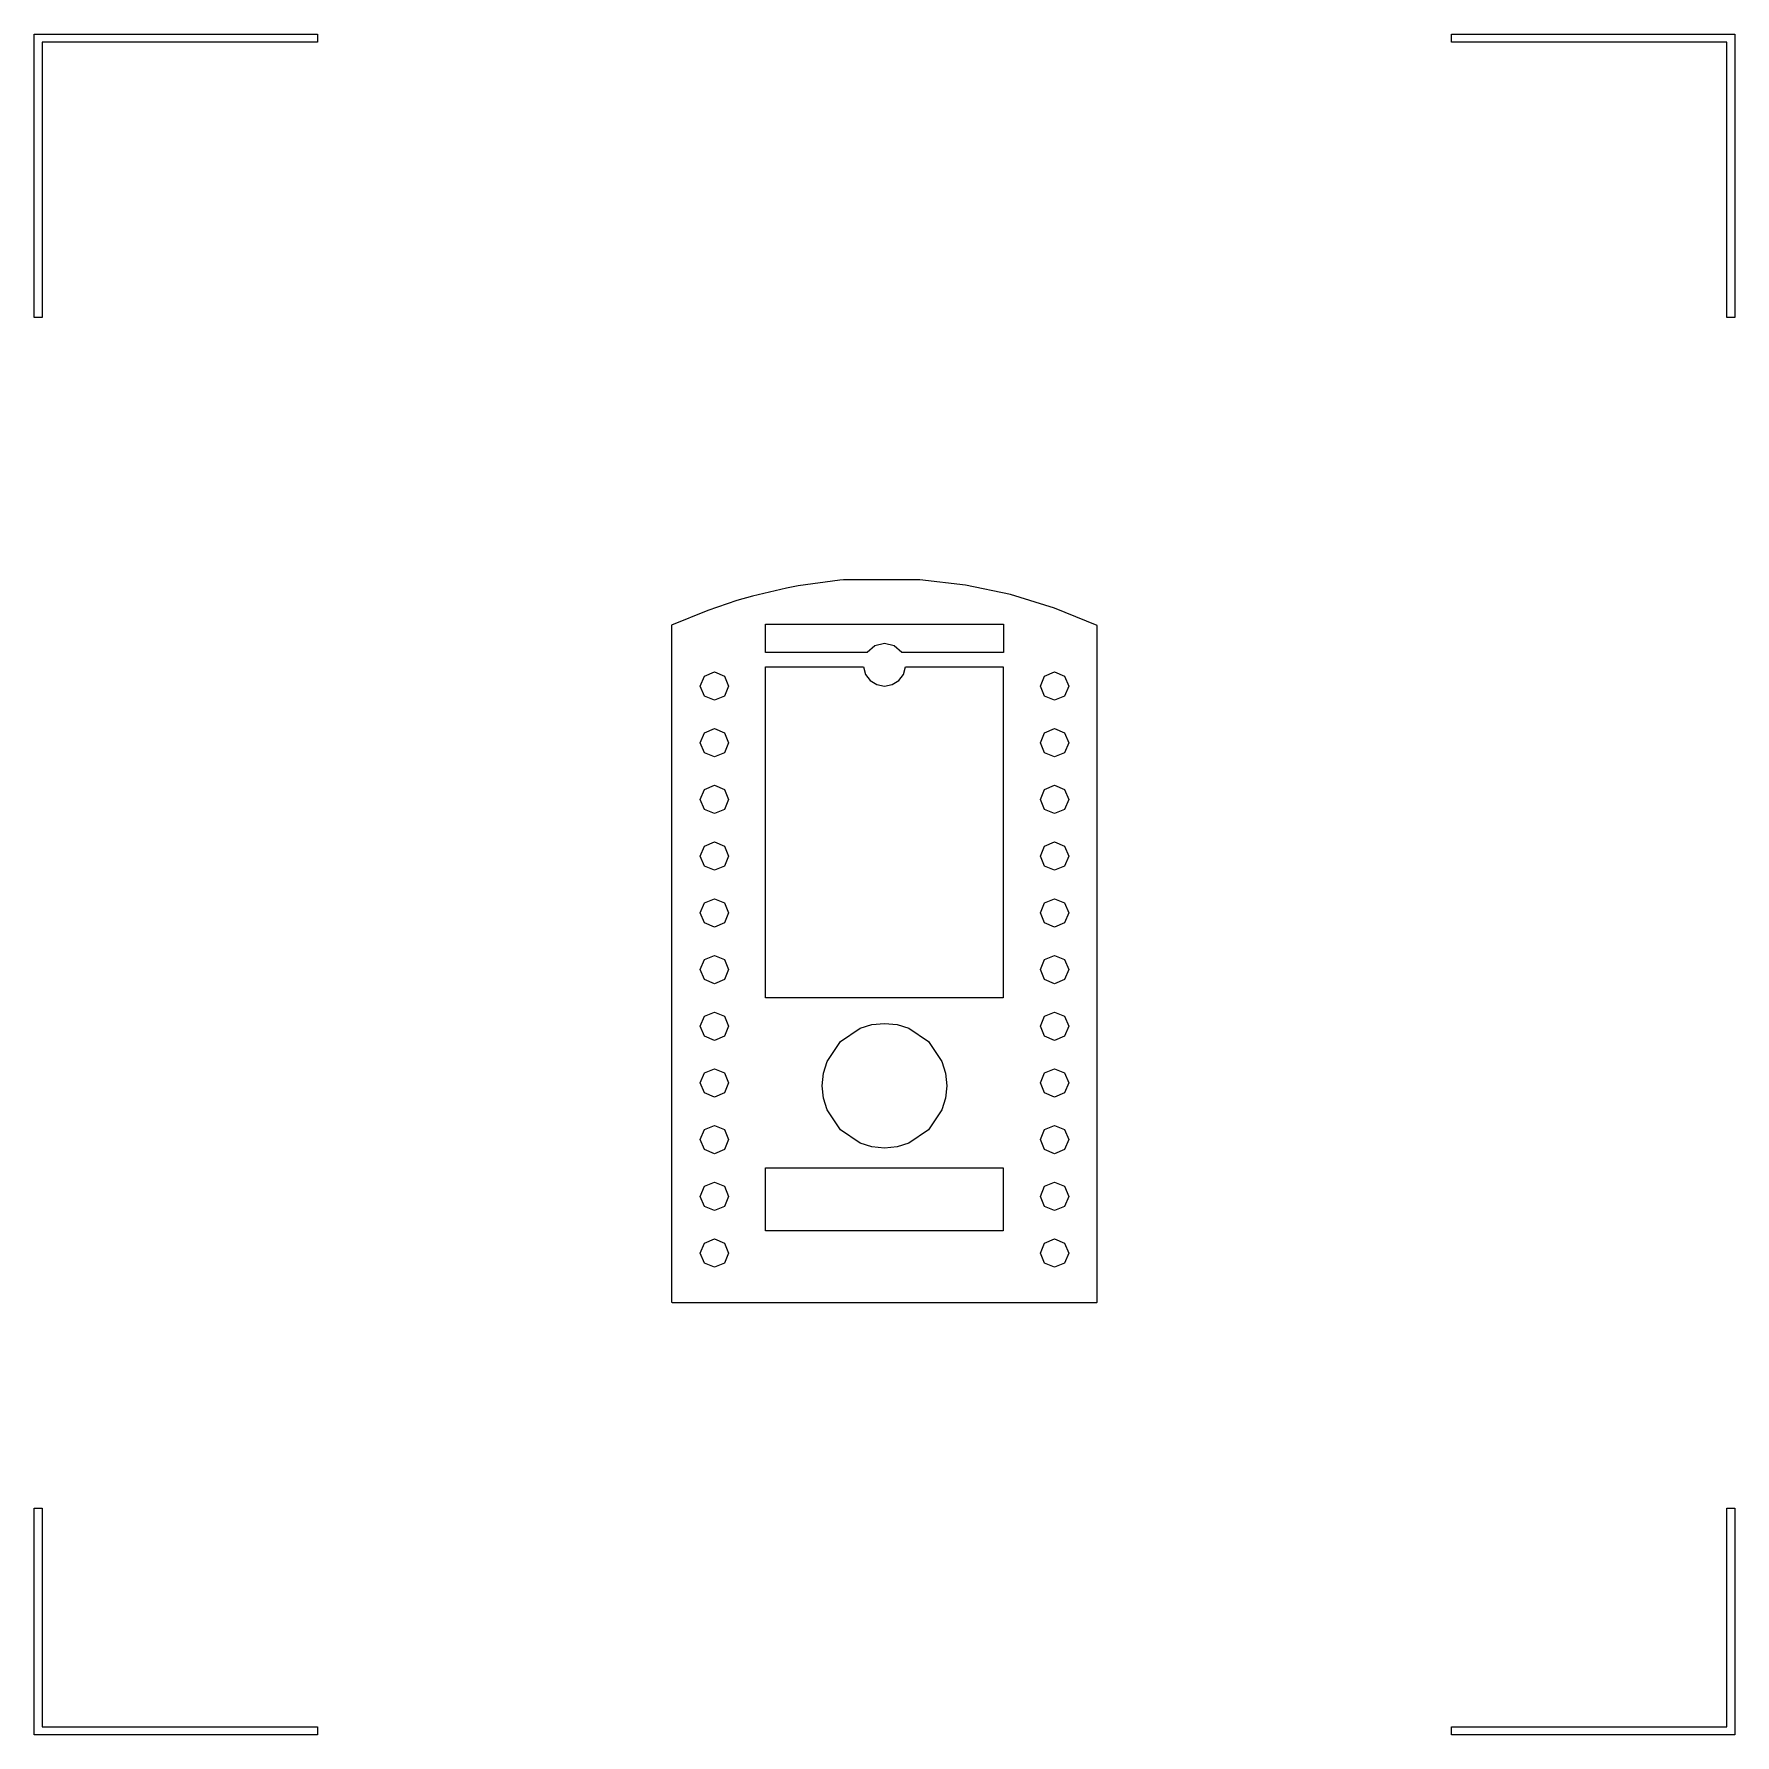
# Model space of a CAD drawing. Extents: x 0 to 6, y 0 to 6.
import ezdxf

# ---------------------------------------------------------------- set-up
doc = ezdxf.new("R2010")
doc.units = 0
doc.layers.add('Layer_1', color=7, linetype='CONTINUOUS')

msp = doc.modelspace()

# ---------------------------------------------------------------- linework, layer by layer
at = {"layer": 'Layer_1', "color": 7}
for points in [[(1.000015, 6.000001), (1.000015, 5.971616), (0.028332, 5.971616), (0.028332, 4.999987), (0, 4.999987), (0, 5.98578), (0, 6.000001), (1.000015, 6.000001), (1.000015, 6.000001)], [(5.999999, 6.000001), (5.999999, 4.999987), (5.971667, 4.999987), (5.971667, 5.971616), (4.999984, 5.971616), (4.999984, 6.000001), (5.999999, 6.000001), (5.999999, 6.000001)], [(1.000016, 5.999999), (1.000016, 5.971613), (0.028334, 5.971613), (0.028334, 4.999984), (0.000001, 4.999984), (0.000001, 5.985778), (0.000001, 5.999999), (1.000016, 5.999999), (1.000016, 5.999999)], [(6.000001, 5.999999), (6.000001, 4.999984), (5.971668, 4.999984), (5.971668, 5.971613), (4.999986, 5.971613), (4.999986, 5.999999), (6.000001, 5.999999), (6.000001, 5.999999)], [(0.028332, 0.799981), (0.028332, 0.028334), (1.000015, 0.028334), (1.000015, 0.000002), (0, 0.000002), (0, 0.799981), (0.028332, 0.799981), (0.028332, 0.799981)], [(0.028334, 0.799978), (0.028334, 0.028332), (1.000016, 0.028332), (1.000016, 0), (0.000001, 0), (0.000001, 0.799978), (0.028334, 0.799978), (0.028334, 0.799978)], [(5.999999, 0.799981), (5.999999, 0.000002), (4.999984, 0.000002), (4.999984, 0.028334), (5.971667, 0.028334), (5.971667, 0.799981), (5.999999, 0.799981), (5.999999, 0.799981)], [(6.000001, 0.799978), (6.000001, 0), (4.999986, 0), (4.999986, 0.028332), (5.971668, 0.028332), (5.971668, 0.799978), (6.000001, 0.799978), (6.000001, 0.799978)]]:
    msp.add_lwpolyline(points, close=True, dxfattribs=at)
for points in [[(2.855906, 4.075003), (2.842842, 4.073295), (2.695502, 4.053838), (2.654326, 4.04579), (2.533996, 4.017457), (2.478599, 4.001417), (2.376459, 3.966304), (2.249073, 3.9146), (2.249073, 1.526515), (2.250616, 1.524972), (2.251497, 1.524972), (3.747605, 1.524972), (3.748486, 1.524972), (3.749973, 1.526515), (3.749973, 3.913388), (3.599704, 3.975091), (3.444764, 4.022763), (3.286131, 4.056152), (3.124785, 4.075004), (3.121257, 4.075004), (2.85943, 4.075004), (2.855902, 4.075004), (2.855906, 4.075003)], [(2.580243, 3.918843), (3.419634, 3.918843), (3.419634, 3.818798), (3.060792, 3.818798), (3.034153, 3.841724), (2.999993, 3.849997), (2.965834, 3.841724), (2.939194, 3.818798), (2.580243, 3.818798), (2.580243, 3.918843), (2.580243, 3.918843)], [(2.399996, 3.750006), (2.435346, 3.735362), (2.449991, 3.700011), (2.435346, 3.66466), (2.399996, 3.650016), (2.364645, 3.66466), (2.35, 3.700011), (2.364645, 3.735362), (2.399996, 3.750006), (2.399996, 3.750006)], [(2.580243, 3.767976), (2.925414, 3.767976), (2.93316, 3.741124), (2.949566, 3.719577), (2.97254, 3.705237), (2.999993, 3.700011), (3.027464, 3.705222), (3.050456, 3.719558), (3.066875, 3.741112), (3.074628, 3.767976), (3.418752, 3.767976), (3.418752, 3.400315), (3.418752, 3.399819), (3.418752, 2.600005), (2.580243, 2.600005), (2.580243, 3.767975), (2.580243, 3.767976)], [(3.599991, 3.750006), (3.635342, 3.735362), (3.649987, 3.700011), (3.635342, 3.66466), (3.599991, 3.650016), (3.564641, 3.66466), (3.549996, 3.700011), (3.564641, 3.735362), (3.599991, 3.750006), (3.599991, 3.750006)], [(2.399996, 3.550025), (2.435365, 3.535361), (2.449991, 3.499975), (2.435346, 3.464624), (2.399996, 3.44998), (2.364645, 3.464624), (2.35, 3.499975), (2.364626, 3.535361), (2.399996, 3.550025), (2.399996, 3.550025)], [(3.599991, 3.550025), (3.635361, 3.535361), (3.649987, 3.499975), (3.635342, 3.464624), (3.599991, 3.44998), (3.564641, 3.464624), (3.549996, 3.499975), (3.564621, 3.535361), (3.599991, 3.550025), (3.599991, 3.550025)], [(2.399996, 3.349989), (2.435346, 3.335345), (2.449991, 3.299994), (2.435346, 3.264644), (2.399996, 3.249999), (2.364645, 3.264644), (2.35, 3.299994), (2.364645, 3.335345), (2.399996, 3.349989), (2.399996, 3.349989)], [(3.599991, 3.349989), (3.635342, 3.335345), (3.649987, 3.299994), (3.635342, 3.264643), (3.599991, 3.249999), (3.564641, 3.264644), (3.549996, 3.299994), (3.564641, 3.335345), (3.599991, 3.349989), (3.599991, 3.349989)], [(2.399996, 3.150009), (2.435346, 3.135364), (2.449991, 3.100013), (2.435346, 3.064663), (2.399996, 3.050018), (2.364645, 3.064663), (2.35, 3.100013), (2.364645, 3.135364), (2.399996, 3.150009), (2.399996, 3.150009)], [(3.599991, 3.150009), (3.635342, 3.135364), (3.649987, 3.100013), (3.635342, 3.064663), (3.599991, 3.050018), (3.564641, 3.064663), (3.549996, 3.100013), (3.564641, 3.135364), (3.599991, 3.150009), (3.599991, 3.150009)], [(2.399996, 2.950028), (2.435366, 2.935363), (2.449991, 2.899977), (2.435346, 2.864627), (2.399996, 2.849982), (2.364645, 2.864627), (2.35, 2.899977), (2.364626, 2.935363), (2.399996, 2.950028), (2.399996, 2.950028)], [(3.599991, 2.950028), (3.635361, 2.935363), (3.649987, 2.899977), (3.635342, 2.864627), (3.599991, 2.849982), (3.564641, 2.864627), (3.549996, 2.899977), (3.564621, 2.935363), (3.599991, 2.950028), (3.599991, 2.950028)], [(2.399996, 2.749992), (2.435346, 2.735347), (2.449991, 2.699996), (2.435346, 2.664646), (2.399996, 2.650001), (2.364645, 2.664646), (2.35, 2.699996), (2.364645, 2.735347), (2.399996, 2.749992), (2.399996, 2.749992)], [(3.599991, 2.749992), (3.635342, 2.735347), (3.649987, 2.699996), (3.635342, 2.664646), (3.599991, 2.650001), (3.564641, 2.664646), (3.549996, 2.699996), (3.564641, 2.735347), (3.599991, 2.749992), (3.599991, 2.749992)], [(2.399996, 2.550011), (2.435346, 2.535366), (2.449991, 2.500015), (2.435346, 2.464665), (2.399996, 2.45002), (2.364645, 2.464665), (2.35, 2.500015), (2.364645, 2.535366), (2.399996, 2.550011), (2.399996, 2.550011)], [(3.599991, 2.550011), (3.635342, 2.535366), (3.649987, 2.500015), (3.635342, 2.464665), (3.599991, 2.45002), (3.564641, 2.464665), (3.549996, 2.500015), (3.564641, 2.535366), (3.599991, 2.550011), (3.599991, 2.550011)], [(2.999993, 2.510268), (3.044328, 2.505797), (3.085622, 2.492977), (3.155547, 2.445831), (3.202693, 2.375906), (3.215512, 2.334613), (3.219983, 2.290278), (3.215512, 2.245943), (3.202693, 2.20465), (3.155547, 2.134724), (3.085622, 2.087578), (3.044328, 2.074759), (2.999993, 2.070288), (2.955659, 2.074759), (2.914365, 2.087578), (2.84444, 2.134724), (2.797294, 2.204649), (2.784474, 2.245943), (2.780003, 2.290278), (2.784474, 2.334613), (2.797294, 2.375906), (2.84444, 2.445832), (2.914365, 2.492978), (2.955659, 2.505797), (2.999993, 2.510268), (2.999993, 2.510268)], [(2.399996, 2.349975), (2.435346, 2.33533), (2.449991, 2.299979), (2.435346, 2.264629), (2.399996, 2.249984), (2.364645, 2.264629), (2.35, 2.299979), (2.364645, 2.33533), (2.399996, 2.349975), (2.399996, 2.349975)], [(3.599991, 2.349975), (3.635342, 2.33533), (3.649987, 2.299979), (3.635342, 2.264629), (3.599991, 2.249984), (3.564641, 2.264629), (3.549996, 2.299979), (3.564641, 2.33533), (3.599991, 2.349975), (3.599991, 2.349975)], [(2.399996, 2.149994), (2.435346, 2.135349), (2.449991, 2.099999), (2.435346, 2.064648), (2.399996, 2.050003), (2.364645, 2.064648), (2.35, 2.099999), (2.364645, 2.135349), (2.399996, 2.149994), (2.399996, 2.149994)], [(3.599991, 2.149994), (3.635342, 2.135349), (3.649987, 2.099999), (3.635342, 2.064648), (3.599991, 2.050003), (3.564641, 2.064648), (3.549996, 2.099999), (3.564641, 2.135349), (3.599991, 2.149994), (3.599991, 2.149994)], [(2.580243, 2.000008), (3.418696, 2.000008), (3.418696, 1.77864), (2.580243, 1.77864), (2.580243, 2.000008), (2.580243, 2.000008)], [(2.399996, 1.950013), (2.435346, 1.935368), (2.449991, 1.900018), (2.435346, 1.864667), (2.399996, 1.850022), (2.364645, 1.864667), (2.35, 1.900018), (2.364645, 1.935368), (2.399996, 1.950013), (2.399996, 1.950013)], [(3.599991, 1.950013), (3.635342, 1.935368), (3.649987, 1.900018), (3.635342, 1.864667), (3.599991, 1.850022), (3.564641, 1.864667), (3.549996, 1.900018), (3.564641, 1.935368), (3.599991, 1.950013), (3.599991, 1.950013)], [(2.399996, 1.749977), (2.435346, 1.735332), (2.449991, 1.699982), (2.435346, 1.664631), (2.399996, 1.649986), (2.364645, 1.664631), (2.35, 1.699982), (2.364645, 1.735332), (2.399996, 1.749977), (2.399996, 1.749977)], [(3.599991, 1.749977), (3.635342, 1.735332), (3.649987, 1.699982), (3.635342, 1.664631), (3.599991, 1.649986), (3.564641, 1.664631), (3.549996, 1.699982), (3.564641, 1.735332), (3.599991, 1.749977), (3.599991, 1.749977)]]:
    msp.add_lwpolyline(points, dxfattribs=at)

doc.saveas('drawing.dxf')
